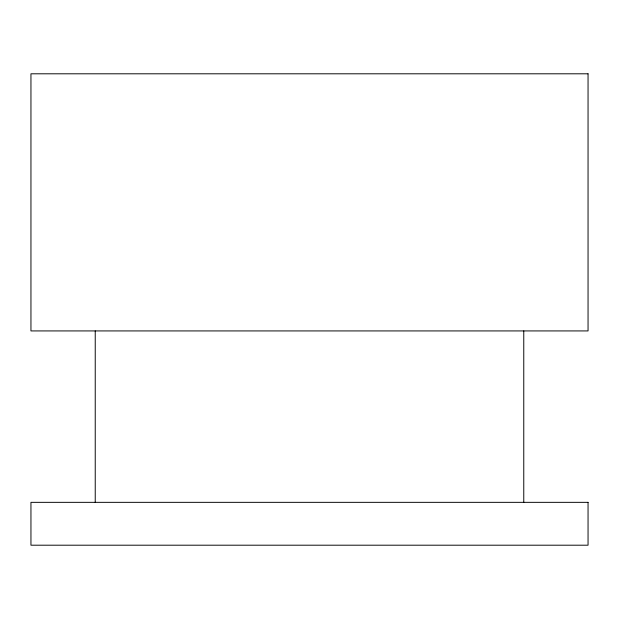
<?xml version="1.0" encoding="UTF-8"?>
<svg xmlns="http://www.w3.org/2000/svg" width="619" height="619" viewBox="0 0 619 619"><rect width="100%" height="100%" fill="white"/><g stroke="black" fill="none" stroke-linecap="round" stroke-linejoin="round"><path stroke-width="0.93" d="M523.767 330.925L523.767 502.342M95.233 330.925L95.233 502.342M588.05 73.8L30.95 73.8L30.95 330.925L588.05 330.925L588.05 73.8M588.05 502.342L30.95 502.342L30.95 545.2L588.05 545.2L588.05 502.342"/></g></svg>
